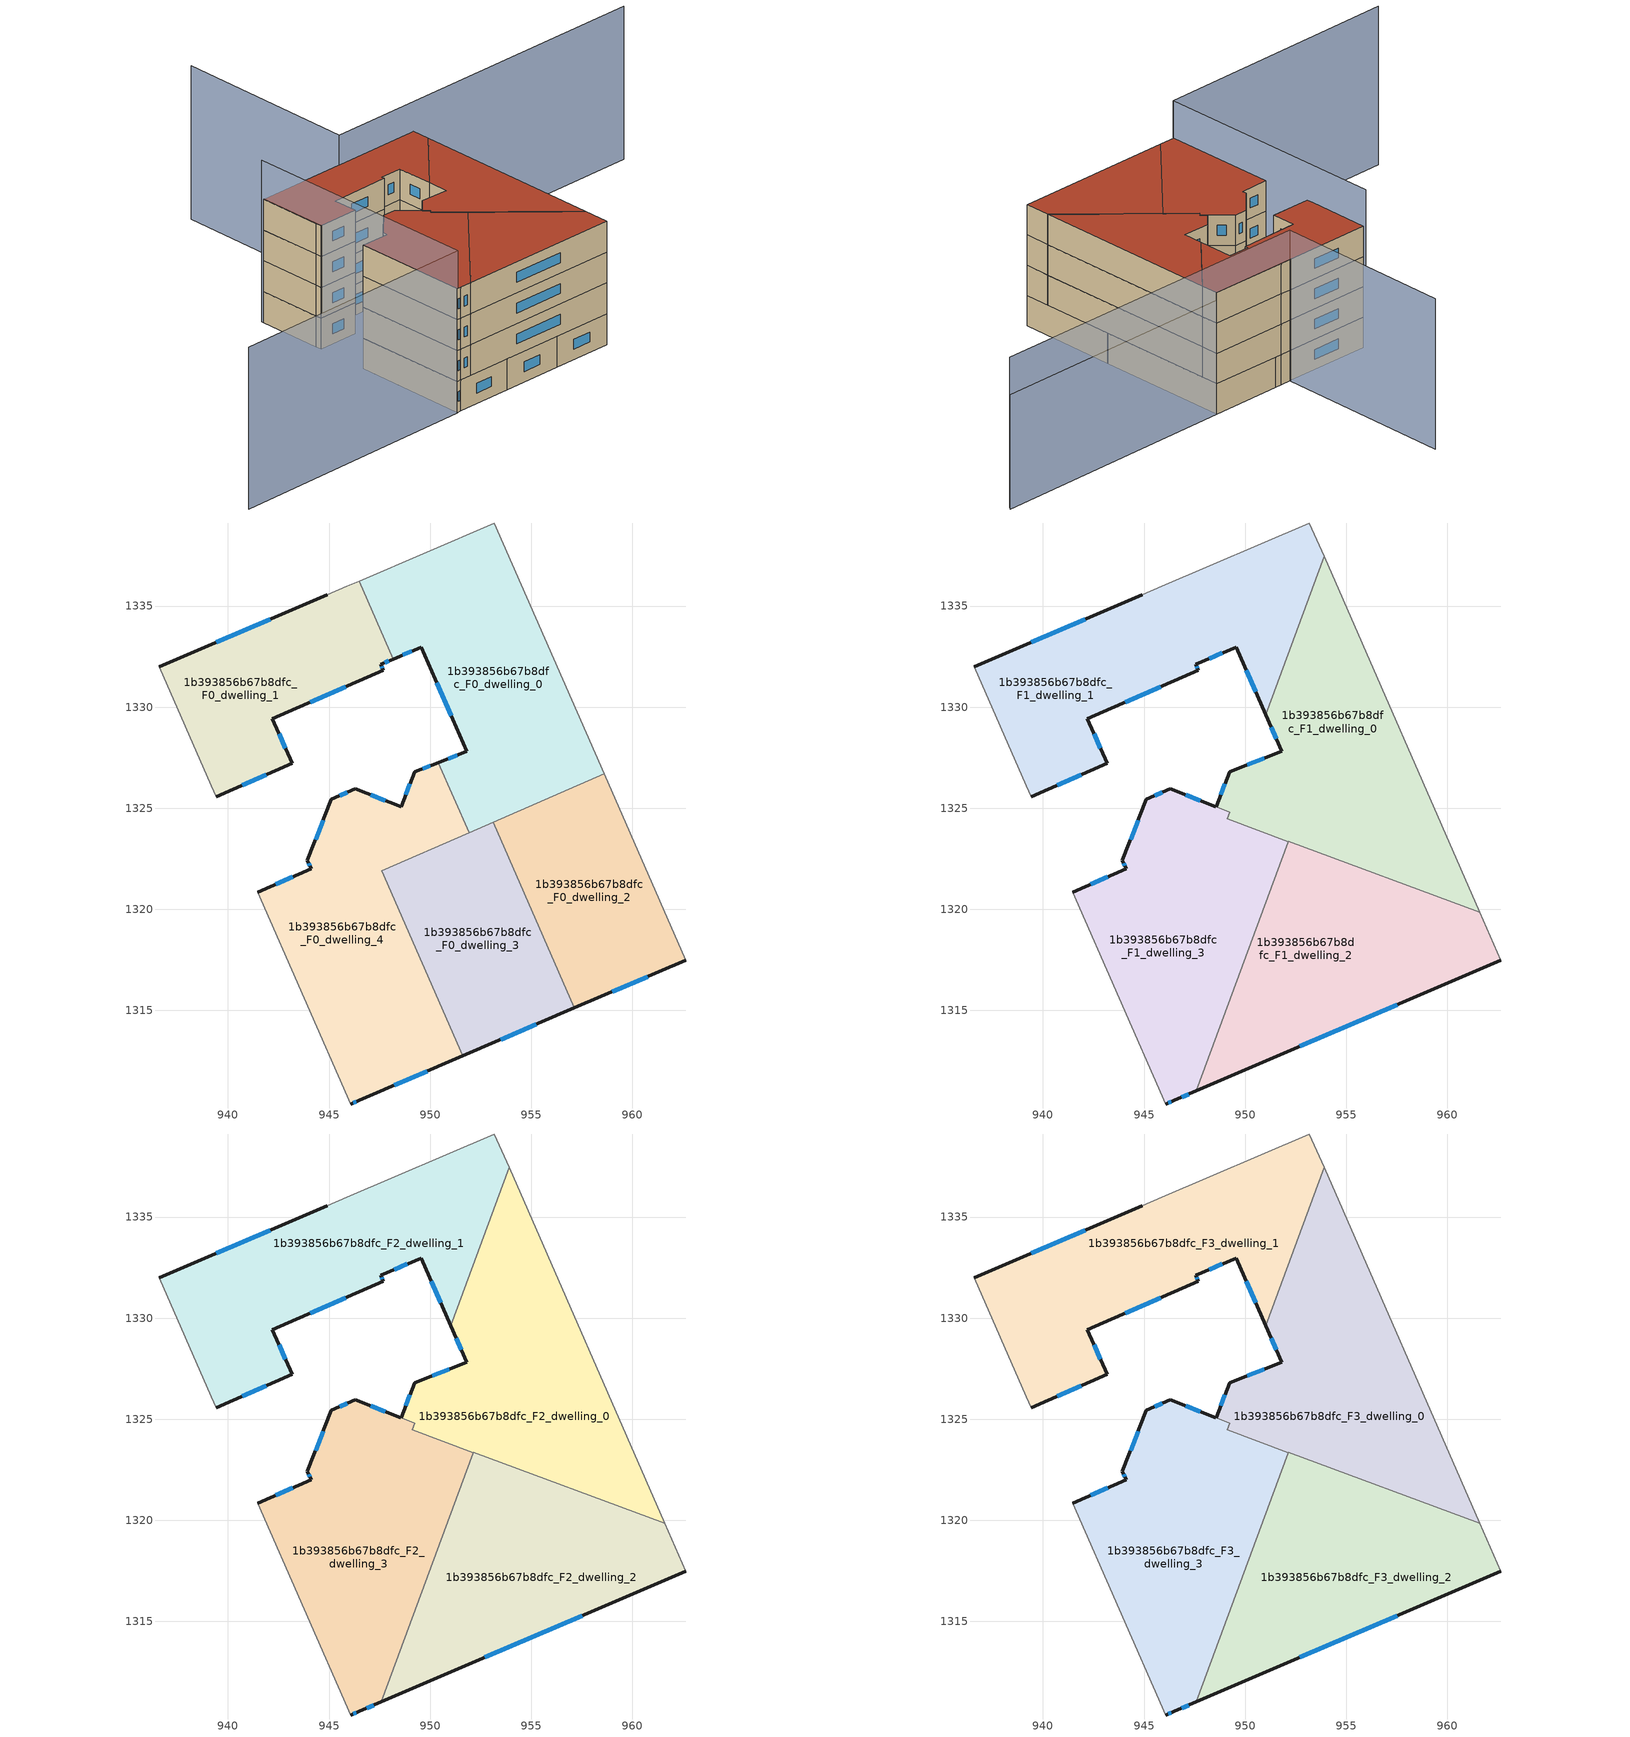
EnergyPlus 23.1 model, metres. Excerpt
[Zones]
1b393856b67b8dfc_F0_dwelling_0
 floor ground (EU_floor_Construction): 953.18,1339.11 958.6,1326.71 951.92,1323.8 950.41,1327.26 951.81,1327.81 949.55,1332.97 948.17,1332.38 946.48,1336.24 z0
 wall outside (EU_wall_Construction): 948.17,1332.38 949.55,1332.97 951.81,1327.81 950.41,1327.26 z0:3
 wall to 1b393856b67b8dfc_F0_dwelling_1 (EU_wall_Construction): 946.48,1336.24 948.17,1332.38 z0:3
 wall adiabatic (EU_wall_Construction): 958.6,1326.71 953.18,1339.11 946.48,1336.24 z0:3
 wall to 1b393856b67b8dfc_F0_dwelling_4 (EU_wall_Construction): 950.41,1327.26 951.92,1323.8 z0:3
 wall to 1b393856b67b8dfc_F0_dwelling_2 (EU_wall_Construction): 953.11,1324.32 958.6,1326.71 z0:3
 wall to 1b393856b67b8dfc_F0_dwelling_3 (EU_wall_Construction): 951.92,1323.8 953.11,1324.32 z0:3
 window (EU_Window_Construction): 951.33,1327.62 950.89,1327.45 / 950.32,1331.22 951.04,1329.57 / 948.64,1332.58 949.08,1332.77 z1.02:1.98
1b393856b67b8dfc_F0_dwelling_1
 floor ground (EU_floor_Construction): 946.48,1336.24 948.17,1332.38 947.55,1332.11 947.68,1331.83 942.2,1329.44 943.18,1327.21 939.42,1325.57 939.17,1326.12 936.6,1331.99 944.9,1335.55 945.86,1335.97 z0
 wall outside (EU_wall_Construction): 939.42,1325.57 943.18,1327.21 942.2,1329.44 947.68,1331.83 947.55,1332.11 948.17,1332.38 / 944.9,1335.55 936.6,1331.99 z0:3
 wall adiabatic (EU_wall_Construction): 936.6,1331.99 939.17,1326.12 939.42,1325.57 / 946.48,1336.24 945.86,1335.97 944.9,1335.55 z0:3
 window (EU_Window_Construction): 942.84,1327.97 942.53,1328.68 / 940.7,1326.13 941.9,1326.65 / 942.08,1334.34 939.43,1333.2 / 947.76,1332.2 947.96,1332.29 / 947.63,1331.93 947.59,1332.01 / 944.06,1330.25 945.81,1331.02 z1.02:1.98
1b393856b67b8dfc_F0_dwelling_2
 floor ground (EU_floor_Construction): 958.6,1326.71 962.63,1317.48 957.13,1315.12 953.11,1324.32 z0
 wall outside (EU_wall_Construction): 957.13,1315.12 962.63,1317.48 z0:3
 wall to 1b393856b67b8dfc_F0_dwelling_3 (EU_wall_Construction): 953.11,1324.32 957.13,1315.12 z0:3
 wall adiabatic (EU_wall_Construction): 962.63,1317.48 958.6,1326.71 z0:3
 window (EU_Window_Construction): 959,1315.93 960.76,1316.68 z1.02:1.98
1b393856b67b8dfc_F0_dwelling_3
 floor ground (EU_floor_Construction): 953.11,1324.32 957.13,1315.12 951.61,1312.75 947.61,1321.91 z0
 wall outside (EU_wall_Construction): 951.61,1312.75 957.13,1315.12 z0:3
 wall to 1b393856b67b8dfc_F0_dwelling_4 (EU_wall_Construction): 951.92,1323.8 947.61,1321.91 951.61,1312.75 z0:3
 window (EU_Window_Construction): 953.49,1313.56 955.25,1314.32 z1.02:1.98
1b393856b67b8dfc_F0_dwelling_4
 floor ground (EU_floor_Construction): 950.41,1327.26 951.92,1323.8 947.61,1321.91 951.61,1312.75 946.49,1310.56 946.06,1310.38 941.48,1320.86 944.11,1322.01 943.93,1322.42 945.12,1325.45 946.3,1325.96 948.56,1325.08 949.23,1326.8 z0
 wall outside (EU_wall_Construction): 950.41,1327.26 949.23,1326.8 948.56,1325.08 946.3,1325.96 945.12,1325.45 943.93,1322.42 944.11,1322.01 941.48,1320.86 / 946.06,1310.38 946.49,1310.56 951.61,1312.75 z0:3
 wall adiabatic (EU_wall_Construction): 941.48,1320.86 946.06,1310.38 z0:3
 window (EU_Window_Construction): 945.9,1325.78 945.52,1325.62 / 947.79,1325.38 947.07,1325.66 / 949,1326.22 948.79,1325.66 / 950.01,1327.11 949.63,1326.96 / 948.23,1311.3 949.87,1312.01 / 946.2,1310.44 946.34,1310.5 / 943.21,1321.62 942.37,1321.25 / 943.99,1322.28 944.05,1322.15 / 944.71,1324.42 944.33,1323.45 z1.02:1.98
1b393856b67b8dfc_F1_dwelling_0
 floor to 1b393856b67b8dfc_F0_dwelling_0 (EU_floor_Construction): 953.9,1337.45 958.6,1326.71 951.92,1323.8 950.41,1327.26 951.81,1327.81 951.01,1329.63 z3
 floor to 1b393856b67b8dfc_F0_dwelling_2 (EU_floor_Construction): 958.6,1326.71 961.59,1319.86 953.8,1322.74 953.11,1324.32 z3
 floor to 1b393856b67b8dfc_F0_dwelling_4 (EU_floor_Construction): 950.41,1327.26 951.92,1323.8 951.48,1323.6 949.11,1324.48 949.23,1324.82 948.56,1325.08 949.23,1326.8 z3
 floor to 1b393856b67b8dfc_F0_dwelling_3 (EU_floor_Construction): 953.11,1324.32 953.8,1322.74 951.48,1323.6 z3
 wall outside (EU_wall_Construction): 951.01,1329.63 951.81,1327.81 949.23,1326.8 948.56,1325.08 z3:6
 wall to 1b393856b67b8dfc_F1_dwelling_3 (EU_wall_Construction): 948.56,1325.08 949.23,1324.82 949.1,1324.48 / 949.11,1324.47 952.14,1323.36 z3:6
 wall to 1b393856b67b8dfc_F1_dwelling_1 (EU_wall_Construction): 953.9,1337.45 951.01,1329.63 z3:6
 wall adiabatic (EU_wall_Construction): 961.59,1319.86 953.9,1337.45 z3:6
 wall to 1b393856b67b8dfc_F1_dwelling_2 (EU_wall_Construction): 952.14,1323.36 961.59,1319.86 z3:6
 window (EU_Window_Construction): 949,1326.22 948.79,1325.66 / 950.93,1327.47 950.11,1327.14 / 951.28,1329.01 951.54,1328.43 z4.02:4.98
1b393856b67b8dfc_F1_dwelling_1
 floor to 1b393856b67b8dfc_F0_dwelling_1 (EU_floor_Construction): 946.49,1336.23 948.17,1332.38 947.55,1332.11 947.68,1331.83 942.2,1329.44 943.18,1327.21 939.42,1325.57 939.17,1326.12 936.6,1331.99 944.9,1335.55 945.86,1335.97 z3
 floor to 1b393856b67b8dfc_F0_dwelling_0 (EU_floor_Construction): 953.18,1339.11 953.9,1337.45 951.01,1329.63 949.55,1332.97 948.17,1332.38 946.49,1336.23 z3
 wall outside (EU_wall_Construction): 939.42,1325.57 943.18,1327.21 942.2,1329.44 947.68,1331.83 947.55,1332.11 949.55,1332.97 951.01,1329.63 / 944.9,1335.55 936.6,1331.99 z3:6
 wall adiabatic (EU_wall_Construction): 936.6,1331.99 939.17,1326.12 939.42,1325.57 / 953.9,1337.45 953.18,1339.11 945.86,1335.97 944.9,1335.55 z3:6
 window (EU_Window_Construction): 942.84,1327.97 942.53,1328.68 / 940.7,1326.13 941.9,1326.65 / 942.08,1334.34 939.43,1333.2 / 950.04,1331.84 950.51,1330.77 / 948.23,1332.4 948.87,1332.68 / 947.63,1331.93 947.59,1332.01 / 944.06,1330.25 945.81,1331.02 z4.02:4.98
1b393856b67b8dfc_F1_dwelling_2
 floor to 1b393856b67b8dfc_F0_dwelling_2 (EU_floor_Construction): 961.59,1319.86 962.63,1317.48 957.13,1315.12 953.8,1322.74 z3
 floor to 1b393856b67b8dfc_F0_dwelling_3 (EU_floor_Construction): 953.8,1322.74 957.13,1315.12 951.61,1312.75 949.77,1316.96 952.14,1323.36 z3
 floor to 1b393856b67b8dfc_F0_dwelling_4 (EU_floor_Construction): 949.77,1316.96 951.61,1312.75 947.58,1311.03 z3
 wall outside (EU_wall_Construction): 947.58,1311.03 962.63,1317.48 z3:6
 wall to 1b393856b67b8dfc_F1_dwelling_3 (EU_wall_Construction): 952.14,1323.36 947.58,1311.03 z3:6
 wall adiabatic (EU_wall_Construction): 962.63,1317.48 961.59,1319.86 z3:6
 window (EU_Window_Construction): 952.7,1313.22 957.51,1315.29 z4.02:4.98
1b393856b67b8dfc_F1_dwelling_3
 floor to 1b393856b67b8dfc_F0_dwelling_4 (EU_floor_Construction): 951.47,1323.6 947.61,1321.91 949.77,1316.96 947.58,1311.03 946.49,1310.56 946.06,1310.38 941.48,1320.86 944.11,1322.01 943.93,1322.42 945.12,1325.45 946.3,1325.96 949.23,1324.82 949.11,1324.47 z3
 floor to 1b393856b67b8dfc_F0_dwelling_3 (EU_floor_Construction): 952.14,1323.36 949.77,1316.96 947.61,1321.91 951.47,1323.6 z3
 wall outside (EU_wall_Construction): 946.06,1310.38 946.49,1310.56 947.58,1311.03 / 948.55,1325.08 946.3,1325.96 945.12,1325.45 943.93,1322.42 944.11,1322.01 941.48,1320.86 z3:6
 wall adiabatic (EU_wall_Construction): 941.48,1320.86 946.06,1310.38 z3:6
 window (EU_Window_Construction): 946.2,1310.44 946.34,1310.5 / 943.21,1321.62 942.37,1321.25 / 943.99,1322.28 944.05,1322.15 / 944.71,1324.42 944.33,1323.45 / 945.9,1325.78 945.52,1325.62 / 947.79,1325.38 947.07,1325.66 / 946.86,1310.72 947.21,1310.87 z4.02:4.98
1b393856b67b8dfc_F2_dwelling_0
 floor to 1b393856b67b8dfc_F1_dwelling_0 (EU_floor_Construction): 953.9,1337.45 961.59,1319.86 949.1,1324.48 949.23,1324.82 948.56,1325.08 949.23,1326.8 951.81,1327.81 951.01,1329.63 z6
 wall outside (EU_wall_Construction): 951.01,1329.63 951.81,1327.81 949.23,1326.8 948.56,1325.08 z6:9
 wall to 1b393856b67b8dfc_F2_dwelling_3 (EU_wall_Construction): 948.56,1325.08 949.23,1324.82 949.1,1324.48 / 949.11,1324.47 952.14,1323.36 z6:9
 wall to 1b393856b67b8dfc_F2_dwelling_1 (EU_wall_Construction): 953.9,1337.45 951.01,1329.63 z6:9
 wall adiabatic (EU_wall_Construction): 961.59,1319.86 953.9,1337.45 z6:9
 wall to 1b393856b67b8dfc_F2_dwelling_2 (EU_wall_Construction): 952.14,1323.36 961.59,1319.86 z6:9
 window (EU_Window_Construction): 949,1326.22 948.79,1325.66 / 950.93,1327.47 950.11,1327.14 / 951.28,1329.01 951.54,1328.43 z7.02:7.98
1b393856b67b8dfc_F2_dwelling_1
 floor to 1b393856b67b8dfc_F1_dwelling_1 (EU_floor_Construction): 953.18,1339.11 953.9,1337.45 951.01,1329.63 949.55,1332.97 947.55,1332.11 947.68,1331.83 942.2,1329.44 943.18,1327.21 939.42,1325.57 939.17,1326.12 936.6,1331.99 944.9,1335.55 945.86,1335.97 z6
 wall outside (EU_wall_Construction): 939.42,1325.57 943.18,1327.21 942.2,1329.44 947.68,1331.83 947.55,1332.11 949.55,1332.97 951.01,1329.63 / 944.9,1335.55 936.6,1331.99 z6:9
 wall adiabatic (EU_wall_Construction): 936.6,1331.99 939.17,1326.12 939.42,1325.57 / 953.9,1337.45 953.18,1339.11 945.86,1335.97 944.9,1335.55 z6:9
 window (EU_Window_Construction): 942.84,1327.97 942.53,1328.68 / 940.7,1326.13 941.9,1326.65 / 942.08,1334.34 939.43,1333.2 / 950.04,1331.84 950.51,1330.77 / 948.23,1332.4 948.87,1332.68 / 947.63,1331.93 947.59,1332.01 / 944.06,1330.25 945.81,1331.02 z7.02:7.98
1b393856b67b8dfc_F2_dwelling_2
 floor to 1b393856b67b8dfc_F1_dwelling_2 (EU_floor_Construction): 961.59,1319.86 962.63,1317.48 947.58,1311.03 952.14,1323.36 z6
 wall outside (EU_wall_Construction): 947.58,1311.03 962.63,1317.48 z6:9
 wall to 1b393856b67b8dfc_F2_dwelling_3 (EU_wall_Construction): 952.14,1323.36 947.58,1311.03 z6:9
 wall adiabatic (EU_wall_Construction): 962.63,1317.48 961.59,1319.86 z6:9
 window (EU_Window_Construction): 952.7,1313.22 957.51,1315.29 z7.02:7.98
1b393856b67b8dfc_F2_dwelling_3
 floor to 1b393856b67b8dfc_F1_dwelling_3 (EU_floor_Construction): 952.14,1323.36 947.58,1311.03 946.49,1310.56 946.06,1310.38 941.48,1320.86 944.11,1322.01 943.93,1322.42 945.12,1325.45 946.3,1325.96 949.23,1324.82 949.11,1324.47 z6
 wall outside (EU_wall_Construction): 946.06,1310.38 946.49,1310.56 947.58,1311.03 / 948.55,1325.08 946.3,1325.96 945.12,1325.45 943.93,1322.42 944.11,1322.01 941.48,1320.86 z6:9
 wall adiabatic (EU_wall_Construction): 941.48,1320.86 946.06,1310.38 z6:9
 window (EU_Window_Construction): 946.2,1310.44 946.34,1310.5 / 943.21,1321.62 942.37,1321.25 / 943.99,1322.28 944.05,1322.15 / 944.71,1324.42 944.33,1323.45 / 945.9,1325.78 945.52,1325.62 / 947.79,1325.38 947.07,1325.66 / 946.86,1310.72 947.21,1310.87 z7.02:7.98
1b393856b67b8dfc_F3_dwelling_0
 floor to 1b393856b67b8dfc_F2_dwelling_0 (EU_floor_Construction): 953.9,1337.45 961.59,1319.86 949.1,1324.48 949.23,1324.82 948.56,1325.08 949.23,1326.8 951.81,1327.81 951.01,1329.63 z9
 wall outside (EU_wall_Construction): 951.01,1329.63 951.81,1327.81 949.23,1326.8 948.56,1325.08 z9:12
 wall to 1b393856b67b8dfc_F3_dwelling_3 (EU_wall_Construction): 948.56,1325.08 949.23,1324.82 949.1,1324.48 / 949.11,1324.47 952.14,1323.36 z9:12
 wall to 1b393856b67b8dfc_F3_dwelling_1 (EU_wall_Construction): 953.9,1337.45 951.01,1329.63 z9:12
 wall adiabatic (EU_wall_Construction): 961.59,1319.86 953.9,1337.45 z9:12
 wall to 1b393856b67b8dfc_F3_dwelling_2 (EU_wall_Construction): 952.14,1323.36 961.59,1319.86 z9:12
 window (EU_Window_Construction): 949,1326.22 948.79,1325.66 / 950.93,1327.47 950.11,1327.14 / 951.28,1329.01 951.54,1328.43 z10.02:10.98
 roof outside (EU_roof_Construction): 961.59,1319.86 953.9,1337.45 951.01,1329.63 951.81,1327.81 949.23,1326.8 948.56,1325.08 949.23,1324.82 949.1,1324.48 z12
1b393856b67b8dfc_F3_dwelling_1
 floor to 1b393856b67b8dfc_F2_dwelling_1 (EU_floor_Construction): 953.18,1339.11 953.9,1337.45 951.01,1329.63 949.55,1332.97 947.55,1332.11 947.68,1331.83 942.2,1329.44 943.18,1327.21 939.42,1325.57 939.17,1326.12 936.6,1331.99 944.9,1335.55 945.86,1335.97 z9
 wall outside (EU_wall_Construction): 939.42,1325.57 943.18,1327.21 942.2,1329.44 947.68,1331.83 947.55,1332.11 949.55,1332.97 951.01,1329.63 / 944.9,1335.55 936.6,1331.99 z9:12
 wall adiabatic (EU_wall_Construction): 936.6,1331.99 939.17,1326.12 939.42,1325.57 / 953.9,1337.45 953.18,1339.11 945.86,1335.97 944.9,1335.55 z9:12
 window (EU_Window_Construction): 942.84,1327.97 942.53,1328.68 / 940.7,1326.13 941.9,1326.65 / 942.08,1334.34 939.43,1333.2 / 950.04,1331.84 950.51,1330.77 / 948.23,1332.4 948.87,1332.68 / 947.63,1331.93 947.59,1332.01 / 944.06,1330.25 945.81,1331.02 z10.02:10.98
 roof outside (EU_roof_Construction): 951.01,1329.63 953.9,1337.45 953.18,1339.11 945.86,1335.97 944.9,1335.55 936.6,1331.99 939.17,1326.12 939.42,1325.57 943.18,1327.21 942.2,1329.44 947.68,1331.83 947.55,1332.11 949.55,1332.97 z12
1b393856b67b8dfc_F3_dwelling_2
 floor to 1b393856b67b8dfc_F2_dwelling_2 (EU_floor_Construction): 961.59,1319.86 962.63,1317.48 947.58,1311.03 952.14,1323.36 z9
 wall outside (EU_wall_Construction): 947.58,1311.03 962.63,1317.48 z9:12
 wall to 1b393856b67b8dfc_F3_dwelling_3 (EU_wall_Construction): 952.14,1323.36 947.58,1311.03 z9:12
 wall adiabatic (EU_wall_Construction): 962.63,1317.48 961.59,1319.86 z9:12
 window (EU_Window_Construction): 952.7,1313.22 957.51,1315.29 z10.02:10.98
 roof outside (EU_roof_Construction): 962.63,1317.48 961.59,1319.86 952.14,1323.36 947.58,1311.03 z12
1b393856b67b8dfc_F3_dwelling_3
 floor to 1b393856b67b8dfc_F2_dwelling_3 (EU_floor_Construction): 952.14,1323.36 947.58,1311.03 946.49,1310.56 946.06,1310.38 941.48,1320.86 944.11,1322.01 943.93,1322.42 945.12,1325.45 946.3,1325.96 949.23,1324.82 949.11,1324.47 z9
 wall outside (EU_wall_Construction): 946.06,1310.38 946.49,1310.56 947.58,1311.03 / 948.55,1325.08 946.3,1325.96 945.12,1325.45 943.93,1322.42 944.11,1322.01 941.48,1320.86 z9:12
 wall adiabatic (EU_wall_Construction): 941.48,1320.86 946.06,1310.38 z9:12
 window (EU_Window_Construction): 946.2,1310.44 946.34,1310.5 / 943.21,1321.62 942.37,1321.25 / 943.99,1322.28 944.05,1322.15 / 944.71,1324.42 944.33,1323.45 / 945.9,1325.78 945.52,1325.62 / 947.79,1325.38 947.07,1325.66 / 946.86,1310.72 947.21,1310.87 z10.02:10.98
 roof outside (EU_roof_Construction): 947.58,1311.03 952.14,1323.36 949.11,1324.47 949.23,1324.82 946.3,1325.96 945.12,1325.45 943.93,1322.42 944.11,1322.01 941.48,1320.86 946.06,1310.38 946.49,1310.56 z12
shading: 936.49,1332.2 946.1,1310.35 / 946.1,1310.35 922.83,1300.11 z0:15.7; 962.63,1317.48 953.18,1339.11 / 953.18,1339.11 976.54,1349.32 z0:11.3; 976.51,1349.12 944.91,1335.52 / 944.91,1335.52 937.72,1352.23 z0:14.9
[Building]
EU S2 Campaign: North Axis=0; Terrain=City; Solar Distribution=FullExterior
[Site:Location]
Vienna: Latitude=48; Longitude=16.5; Time Zone=1; Elevation=183
[SizingPeriod:WeatherFileDays]
AnnualSizingPeriod: Begin Month=1; Begin Day of Month=1; End Month=12; End Day of Month=31; Day of Week for Start Day=Monday; Use Weather File Daylight Saving Period=No; Use Weather File Rain and Snow Indicators=No
[MATERIAL]
EU_InternalMass_Material: Roughness=MediumRough; Thickness=0.1; Conductivity=1; Density=1800; Specific Heat=900; Thermal Absorptance=0.9; Solar Absorptance=0.7; Visible Absorptance=0.7
[MATERIAL:NOMASS] Roughness=MediumRough; Thermal Absorptance=0.9; Solar Absorptance=0.7; Visible Absorptance=0.7
Name | Thermal Resistance
EU_wall_NoMass | 0.942466
EU_roof_NoMass | 0.551687
EU_floor_NoMass | 0.66527
[WINDOWMATERIAL:SIMPLEGLAZINGSYSTEM]
EU_Window_SimpleGlazing: UFactor=2.03367; Solar Heat Gain Coefficient=0.65; Visible Transmittance=0.65
[CONSTRUCTION]
EU_wall_Construction: EU_wall_NoMass
EU_roof_Construction: EU_roof_NoMass
EU_floor_Construction: EU_floor_NoMass
EU_Window_Construction: EU_Window_SimpleGlazing
EU_InternalMass_Construction: EU_InternalMass_Material
[ZONE] Type=1; Multiplier=1; Ceiling Height=autocalculate; Floor Area=autocalculate; Part of Total Floor Area=Yes
Name | Volume
1b393856b67b8dfc_F0_dwelling_0 | 270.801
1b393856b67b8dfc_F1_dwelling_0; 1b393856b67b8dfc_F2_dwelling_0; 1b393856b67b8dfc_F3_dwelling_0 | 275.373
1b393856b67b8dfc_F0_dwelling_1 | 175.963
1b393856b67b8dfc_F1_dwelling_1; 1b393856b67b8dfc_F2_dwelling_1; 1b393856b67b8dfc_F3_dwelling_1 | 278.665
1b393856b67b8dfc_F0_dwelling_2 | 180.543
1b393856b67b8dfc_F1_dwelling_2; 1b393856b67b8dfc_F2_dwelling_2; 1b393856b67b8dfc_F3_dwelling_2 | 262.628
1b393856b67b8dfc_F0_dwelling_3 | 180.548
1b393856b67b8dfc_F1_dwelling_3; 1b393856b67b8dfc_F2_dwelling_3; 1b393856b67b8dfc_F3_dwelling_3 | 266.585
1b393856b67b8dfc_F0_dwelling_4 | 275.409
[INTERNALMASS] Construction=EU_InternalMass_Construction
Name | Zone or ZoneList | Surface Area
1b393856b67b8dfc_F0_dwelling_0_EU_InternalMass | 1b393856b67b8dfc_F0_dwelling_0 | 90.2672
1b393856b67b8dfc_F0_dwelling_1_EU_InternalMass | 1b393856b67b8dfc_F0_dwelling_1 | 58.6545
1b393856b67b8dfc_F0_dwelling_2_EU_InternalMass | 1b393856b67b8dfc_F0_dwelling_2 | 60.1814
1b393856b67b8dfc_F0_dwelling_3_EU_InternalMass | 1b393856b67b8dfc_F0_dwelling_3 | 60.1827
1b393856b67b8dfc_F0_dwelling_4_EU_InternalMass | 1b393856b67b8dfc_F0_dwelling_4 | 91.8027
1b393856b67b8dfc_F1_dwelling_0_EU_InternalMass | 1b393856b67b8dfc_F1_dwelling_0 | 91.7946
1b393856b67b8dfc_F1_dwelling_1_EU_InternalMass | 1b393856b67b8dfc_F1_dwelling_1 | 92.8894
1b393856b67b8dfc_F1_dwelling_2_EU_InternalMass | 1b393856b67b8dfc_F1_dwelling_2 | 87.5426
1b393856b67b8dfc_F1_dwelling_3_EU_InternalMass | 1b393856b67b8dfc_F1_dwelling_3 | 88.8609
1b393856b67b8dfc_F2_dwelling_0_EU_InternalMass | 1b393856b67b8dfc_F2_dwelling_0 | 91.7946
1b393856b67b8dfc_F2_dwelling_1_EU_InternalMass | 1b393856b67b8dfc_F2_dwelling_1 | 92.8894
1b393856b67b8dfc_F2_dwelling_2_EU_InternalMass | 1b393856b67b8dfc_F2_dwelling_2 | 87.5426
1b393856b67b8dfc_F2_dwelling_3_EU_InternalMass | 1b393856b67b8dfc_F2_dwelling_3 | 88.8609
1b393856b67b8dfc_F3_dwelling_0_EU_InternalMass | 1b393856b67b8dfc_F3_dwelling_0 | 91.7946
1b393856b67b8dfc_F3_dwelling_1_EU_InternalMass | 1b393856b67b8dfc_F3_dwelling_1 | 92.8894
1b393856b67b8dfc_F3_dwelling_2_EU_InternalMass | 1b393856b67b8dfc_F3_dwelling_2 | 87.5426
1b393856b67b8dfc_F3_dwelling_3_EU_InternalMass | 1b393856b67b8dfc_F3_dwelling_3 | 88.8609
[OTHEREQUIPMENT] Fuel Type=Electricity; Design Level Calculation Method=Watts/Area; Power per Zone Floor Area=1; Fraction Latent=0; Fraction Radiant=0; Fraction Lost=0; Carbon Dioxide Generation Rate=0; EndUse Subcategory=EU_Step8_InternalGains
Name | Zone or ZoneList or Space or SpaceList | Schedule
EU_Step8_InternalGain_1b393856b67b8dfc_F0_dwelling_0_f000 | 1b393856b67b8dfc_F0_dwelling_0 | EU_Step8_GainSchedule_1b393856b67b8dfc_F0_dwelling_0_f000
EU_Step8_InternalGain_1b393856b67b8dfc_F0_dwelling_1_f000 | 1b393856b67b8dfc_F0_dwelling_1 | EU_Step8_GainSchedule_1b393856b67b8dfc_F0_dwelling_1_f000
EU_Step8_InternalGain_1b393856b67b8dfc_F0_dwelling_2_f000 | 1b393856b67b8dfc_F0_dwelling_2 | EU_Step8_GainSchedule_1b393856b67b8dfc_F0_dwelling_2_f000
EU_Step8_InternalGain_1b393856b67b8dfc_F0_dwelling_3_f000 | 1b393856b67b8dfc_F0_dwelling_3 | EU_Step8_GainSchedule_1b393856b67b8dfc_F0_dwelling_3_f000
EU_Step8_InternalGain_1b393856b67b8dfc_F0_dwelling_4_f000 | 1b393856b67b8dfc_F0_dwelling_4 | EU_Step8_GainSchedule_1b393856b67b8dfc_F0_dwelling_4_f000
EU_Step8_InternalGain_1b393856b67b8dfc_F1_dwelling_0_f000 | 1b393856b67b8dfc_F1_dwelling_0 | EU_Step8_GainSchedule_1b393856b67b8dfc_F1_dwelling_0_f000
EU_Step8_InternalGain_1b393856b67b8dfc_F1_dwelling_1_f000 | 1b393856b67b8dfc_F1_dwelling_1 | EU_Step8_GainSchedule_1b393856b67b8dfc_F1_dwelling_1_f000
EU_Step8_InternalGain_1b393856b67b8dfc_F1_dwelling_2_f000 | 1b393856b67b8dfc_F1_dwelling_2 | EU_Step8_GainSchedule_1b393856b67b8dfc_F1_dwelling_2_f000
EU_Step8_InternalGain_1b393856b67b8dfc_F1_dwelling_3_f000 | 1b393856b67b8dfc_F1_dwelling_3 | EU_Step8_GainSchedule_1b393856b67b8dfc_F1_dwelling_3_f000
EU_Step8_InternalGain_1b393856b67b8dfc_F2_dwelling_0_f000 | 1b393856b67b8dfc_F2_dwelling_0 | EU_Step8_GainSchedule_1b393856b67b8dfc_F2_dwelling_0_f000
EU_Step8_InternalGain_1b393856b67b8dfc_F2_dwelling_1_f000 | 1b393856b67b8dfc_F2_dwelling_1 | EU_Step8_GainSchedule_1b393856b67b8dfc_F2_dwelling_1_f000
EU_Step8_InternalGain_1b393856b67b8dfc_F2_dwelling_2_f000 | 1b393856b67b8dfc_F2_dwelling_2 | EU_Step8_GainSchedule_1b393856b67b8dfc_F2_dwelling_2_f000
EU_Step8_InternalGain_1b393856b67b8dfc_F2_dwelling_3_f000 | 1b393856b67b8dfc_F2_dwelling_3 | EU_Step8_GainSchedule_1b393856b67b8dfc_F2_dwelling_3_f000
EU_Step8_InternalGain_1b393856b67b8dfc_F3_dwelling_0_f000 | 1b393856b67b8dfc_F3_dwelling_0 | EU_Step8_GainSchedule_1b393856b67b8dfc_F3_dwelling_0_f000
EU_Step8_InternalGain_1b393856b67b8dfc_F3_dwelling_1_f000 | 1b393856b67b8dfc_F3_dwelling_1 | EU_Step8_GainSchedule_1b393856b67b8dfc_F3_dwelling_1_f000
EU_Step8_InternalGain_1b393856b67b8dfc_F3_dwelling_2_f000 | 1b393856b67b8dfc_F3_dwelling_2 | EU_Step8_GainSchedule_1b393856b67b8dfc_F3_dwelling_2_f000
EU_Step8_InternalGain_1b393856b67b8dfc_F3_dwelling_3_f000 | 1b393856b67b8dfc_F3_dwelling_3 | EU_Step8_GainSchedule_1b393856b67b8dfc_F3_dwelling_3_f000
[ZONEVENTILATION:DESIGNFLOWRATE] Schedule=EU_AlwaysOn; Design Flow Rate Calculation Method=AirChanges/Hour; Air Changes per Hour=0.530523; Ventilation Type=Natural; Fan Pressure Rise=0; Fan Total Efficiency=1; Constant Term Coefficient=1; Temperature Term Coefficient=0; Velocity Term Coefficient=0; Velocity Squared Term Coefficient=0; Minimum Indoor Temperature=-100; Maximum Indoor Temperature=100; Delta Temperature=-100; Minimum Outdoor Temperature=-100; Maximum Outdoor Temperature=100; Maximum Wind Speed=40
Name | Zone or ZoneList or Space or SpaceList
EU_ConstantAir_1b393856b67b8dfc_F0_dwelling_0 | 1b393856b67b8dfc_F0_dwelling_0
EU_ConstantAir_1b393856b67b8dfc_F0_dwelling_1 | 1b393856b67b8dfc_F0_dwelling_1
EU_ConstantAir_1b393856b67b8dfc_F0_dwelling_2 | 1b393856b67b8dfc_F0_dwelling_2
EU_ConstantAir_1b393856b67b8dfc_F0_dwelling_3 | 1b393856b67b8dfc_F0_dwelling_3
EU_ConstantAir_1b393856b67b8dfc_F0_dwelling_4 | 1b393856b67b8dfc_F0_dwelling_4
EU_ConstantAir_1b393856b67b8dfc_F1_dwelling_0 | 1b393856b67b8dfc_F1_dwelling_0
EU_ConstantAir_1b393856b67b8dfc_F1_dwelling_1 | 1b393856b67b8dfc_F1_dwelling_1
EU_ConstantAir_1b393856b67b8dfc_F1_dwelling_2 | 1b393856b67b8dfc_F1_dwelling_2
EU_ConstantAir_1b393856b67b8dfc_F1_dwelling_3 | 1b393856b67b8dfc_F1_dwelling_3
EU_ConstantAir_1b393856b67b8dfc_F2_dwelling_0 | 1b393856b67b8dfc_F2_dwelling_0
EU_ConstantAir_1b393856b67b8dfc_F2_dwelling_1 | 1b393856b67b8dfc_F2_dwelling_1
EU_ConstantAir_1b393856b67b8dfc_F2_dwelling_2 | 1b393856b67b8dfc_F2_dwelling_2
EU_ConstantAir_1b393856b67b8dfc_F2_dwelling_3 | 1b393856b67b8dfc_F2_dwelling_3
EU_ConstantAir_1b393856b67b8dfc_F3_dwelling_0 | 1b393856b67b8dfc_F3_dwelling_0
EU_ConstantAir_1b393856b67b8dfc_F3_dwelling_1 | 1b393856b67b8dfc_F3_dwelling_1
EU_ConstantAir_1b393856b67b8dfc_F3_dwelling_2 | 1b393856b67b8dfc_F3_dwelling_2
EU_ConstantAir_1b393856b67b8dfc_F3_dwelling_3 | 1b393856b67b8dfc_F3_dwelling_3
[HVACTEMPLATE:THERMOSTAT] Constant Heating Setpoint=20; Constant Cooling Setpoint=50
EU_HeatOnly_1b393856b67b8dfc_F0_dwelling_0; EU_HeatOnly_1b393856b67b8dfc_F0_dwelling_1; EU_HeatOnly_1b393856b67b8dfc_F0_dwelling_2; EU_HeatOnly_1b393856b67b8dfc_F0_dwelling_3; EU_HeatOnly_1b393856b67b8dfc_F0_dwelling_4; EU_HeatOnly_1b393856b67b8dfc_F1_dwelling_0; EU_HeatOnly_1b393856b67b8dfc_F1_dwelling_1; EU_HeatOnly_1b393856b67b8dfc_F1_dwelling_2; EU_HeatOnly_1b393856b67b8dfc_F1_dwelling_3; EU_HeatOnly_1b393856b67b8dfc_F2_dwelling_0; EU_HeatOnly_1b393856b67b8dfc_F2_dwelling_1; EU_HeatOnly_1b393856b67b8dfc_F2_dwelling_2; EU_HeatOnly_1b393856b67b8dfc_F2_dwelling_3; EU_HeatOnly_1b393856b67b8dfc_F3_dwelling_0; EU_HeatOnly_1b393856b67b8dfc_F3_dwelling_1; EU_HeatOnly_1b393856b67b8dfc_F3_dwelling_2; EU_HeatOnly_1b393856b67b8dfc_F3_dwelling_3
[HVACTEMPLATE:ZONE:IDEALLOADSAIRSYSTEM] System Availability Schedule=EU_AlwaysOn; Maximum Heating Supply Air Temperature=50; Minimum Cooling Supply Air Temperature=13; Maximum Heating Supply Air Humidity Ratio=0.0156; Minimum Cooling Supply Air Humidity Ratio=0.0077; Heating Limit=NoLimit; Cooling Limit=NoLimit; Heating Availability Schedule=EU_AlwaysOn; Cooling Availability Schedule=EU_CoolingOff; Dehumidification Control Type=ConstantSensibleHeatRatio; Cooling Sensible Heat Ratio=0.7; Dehumidification Setpoint=60; Humidification Control Type=None; Humidification Setpoint=30; Outdoor Air Method=None; Outdoor Air Flow Rate per Person=0.00944; Outdoor Air Flow Rate per Zone Floor Area=0; Outdoor Air Flow Rate per Zone=0; Demand Controlled Ventilation Type=None; Outdoor Air Economizer Type=NoEconomizer; Heat Recovery Type=None; Sensible Heat Recovery Effectiveness=0.7; Latent Heat Recovery Effectiveness=0.65
Name | Template Thermostat
1b393856b67b8dfc_F0_dwelling_0 | EU_HeatOnly_1b393856b67b8dfc_F0_dwelling_0
1b393856b67b8dfc_F0_dwelling_1 | EU_HeatOnly_1b393856b67b8dfc_F0_dwelling_1
1b393856b67b8dfc_F0_dwelling_2 | EU_HeatOnly_1b393856b67b8dfc_F0_dwelling_2
1b393856b67b8dfc_F0_dwelling_3 | EU_HeatOnly_1b393856b67b8dfc_F0_dwelling_3
1b393856b67b8dfc_F0_dwelling_4 | EU_HeatOnly_1b393856b67b8dfc_F0_dwelling_4
1b393856b67b8dfc_F1_dwelling_0 | EU_HeatOnly_1b393856b67b8dfc_F1_dwelling_0
1b393856b67b8dfc_F1_dwelling_1 | EU_HeatOnly_1b393856b67b8dfc_F1_dwelling_1
1b393856b67b8dfc_F1_dwelling_2 | EU_HeatOnly_1b393856b67b8dfc_F1_dwelling_2
1b393856b67b8dfc_F1_dwelling_3 | EU_HeatOnly_1b393856b67b8dfc_F1_dwelling_3
1b393856b67b8dfc_F2_dwelling_0 | EU_HeatOnly_1b393856b67b8dfc_F2_dwelling_0
1b393856b67b8dfc_F2_dwelling_1 | EU_HeatOnly_1b393856b67b8dfc_F2_dwelling_1
1b393856b67b8dfc_F2_dwelling_2 | EU_HeatOnly_1b393856b67b8dfc_F2_dwelling_2
1b393856b67b8dfc_F2_dwelling_3 | EU_HeatOnly_1b393856b67b8dfc_F2_dwelling_3
1b393856b67b8dfc_F3_dwelling_0 | EU_HeatOnly_1b393856b67b8dfc_F3_dwelling_0
1b393856b67b8dfc_F3_dwelling_1 | EU_HeatOnly_1b393856b67b8dfc_F3_dwelling_1
1b393856b67b8dfc_F3_dwelling_2 | EU_HeatOnly_1b393856b67b8dfc_F3_dwelling_2
1b393856b67b8dfc_F3_dwelling_3 | EU_HeatOnly_1b393856b67b8dfc_F3_dwelling_3
[SIZING:ZONE] Zone Cooling Design Supply Air Temperature Input Method=SupplyAirTemperature; Zone Cooling Design Supply Air Temperature=13; Zone Heating Design Supply Air Temperature Input Method=SupplyAirTemperature; Zone Heating Design Supply Air Temperature=50; Zone Cooling Design Supply Air Humidity Ratio=0.008; Zone Heating Design Supply Air Humidity Ratio=0.008; Cooling Design Air Flow Method=DesignDay; Cooling Design Air Flow Rate=0; Cooling Minimum Air Flow per Zone Floor Area=0.000762; Cooling Minimum Air Flow=0; Cooling Minimum Air Flow Fraction=0.2; Heating Design Air Flow Method=DesignDay; Heating Design Air Flow Rate=0; Heating Maximum Air Flow per Zone Floor Area=0.002032; Heating Maximum Air Flow=0.141576; Heating Maximum Air Flow Fraction=0.3; Account for Dedicated Outdoor Air System=No; Dedicated Outdoor Air System Control Strategy=NeutralSupplyAir; Dedicated Outdoor Air Low Setpoint Temperature for Design=autosize; Dedicated Outdoor Air High Setpoint Temperature for Design=autosize; Zone Load Sizing Method=Sensible Load Only No Latent Load; Zone Latent Cooling Design Supply Air Humidity Ratio Input Method=HumidityRatioDifference; Zone Cooling Design Supply Air Humidity Ratio Difference=0.005; Zone Latent Heating Design Supply Air Humidity Ratio Input Method=HumidityRatioDifference; Zone Humidification Design Supply Air Humidity Ratio Difference=0.005
1b393856b67b8dfc_F0_dwelling_0; 1b393856b67b8dfc_F0_dwelling_1; 1b393856b67b8dfc_F0_dwelling_2; 1b393856b67b8dfc_F0_dwelling_3; 1b393856b67b8dfc_F0_dwelling_4; 1b393856b67b8dfc_F1_dwelling_0; 1b393856b67b8dfc_F1_dwelling_1; 1b393856b67b8dfc_F1_dwelling_2; 1b393856b67b8dfc_F1_dwelling_3; 1b393856b67b8dfc_F2_dwelling_0; 1b393856b67b8dfc_F2_dwelling_1; 1b393856b67b8dfc_F2_dwelling_2; 1b393856b67b8dfc_F2_dwelling_3; 1b393856b67b8dfc_F3_dwelling_0; 1b393856b67b8dfc_F3_dwelling_1; 1b393856b67b8dfc_F3_dwelling_2; 1b393856b67b8dfc_F3_dwelling_3
[SCHEDULE:CONSTANT]
Name | Hourly Value
EU_AlwaysOn | 1
EU_CoolingOff | 0
[SCHEDULE:FILE] Column Number=1; Rows to Skip at Top=0; Number of Hours of Data=8760; Column Separator=Comma; Interpolate to Timestep=No; Minutes per Item=60; Adjust Schedule for Daylight Savings=Yes
Name | File
EU_Step8_GainSchedule_1b393856b67b8dfc_F0_dwelling_0_f000 | ../../schedules/1b393856b67b8dfc/1b393856b67b8dfc_F0_dwelling_0_f000_gain.csv
EU_Step8_GainSchedule_1b393856b67b8dfc_F0_dwelling_1_f000 | ../../schedules/1b393856b67b8dfc/1b393856b67b8dfc_F0_dwelling_1_f000_gain.csv
EU_Step8_GainSchedule_1b393856b67b8dfc_F0_dwelling_2_f000 | ../../schedules/1b393856b67b8dfc/1b393856b67b8dfc_F0_dwelling_2_f000_gain.csv
EU_Step8_GainSchedule_1b393856b67b8dfc_F0_dwelling_3_f000 | ../../schedules/1b393856b67b8dfc/1b393856b67b8dfc_F0_dwelling_3_f000_gain.csv
EU_Step8_GainSchedule_1b393856b67b8dfc_F0_dwelling_4_f000 | ../../schedules/1b393856b67b8dfc/1b393856b67b8dfc_F0_dwelling_4_f000_gain.csv
EU_Step8_GainSchedule_1b393856b67b8dfc_F1_dwelling_0_f000 | ../../schedules/1b393856b67b8dfc/1b393856b67b8dfc_F1_dwelling_0_f000_gain.csv
EU_Step8_GainSchedule_1b393856b67b8dfc_F1_dwelling_1_f000 | ../../schedules/1b393856b67b8dfc/1b393856b67b8dfc_F1_dwelling_1_f000_gain.csv
EU_Step8_GainSchedule_1b393856b67b8dfc_F1_dwelling_2_f000 | ../../schedules/1b393856b67b8dfc/1b393856b67b8dfc_F1_dwelling_2_f000_gain.csv
EU_Step8_GainSchedule_1b393856b67b8dfc_F1_dwelling_3_f000 | ../../schedules/1b393856b67b8dfc/1b393856b67b8dfc_F1_dwelling_3_f000_gain.csv
EU_Step8_GainSchedule_1b393856b67b8dfc_F2_dwelling_0_f000 | ../../schedules/1b393856b67b8dfc/1b393856b67b8dfc_F2_dwelling_0_f000_gain.csv
EU_Step8_GainSchedule_1b393856b67b8dfc_F2_dwelling_1_f000 | ../../schedules/1b393856b67b8dfc/1b393856b67b8dfc_F2_dwelling_1_f000_gain.csv
EU_Step8_GainSchedule_1b393856b67b8dfc_F2_dwelling_2_f000 | ../../schedules/1b393856b67b8dfc/1b393856b67b8dfc_F2_dwelling_2_f000_gain.csv
EU_Step8_GainSchedule_1b393856b67b8dfc_F2_dwelling_3_f000 | ../../schedules/1b393856b67b8dfc/1b393856b67b8dfc_F2_dwelling_3_f000_gain.csv
EU_Step8_GainSchedule_1b393856b67b8dfc_F3_dwelling_0_f000 | ../../schedules/1b393856b67b8dfc/1b393856b67b8dfc_F3_dwelling_0_f000_gain.csv
EU_Step8_GainSchedule_1b393856b67b8dfc_F3_dwelling_1_f000 | ../../schedules/1b393856b67b8dfc/1b393856b67b8dfc_F3_dwelling_1_f000_gain.csv
EU_Step8_GainSchedule_1b393856b67b8dfc_F3_dwelling_2_f000 | ../../schedules/1b393856b67b8dfc/1b393856b67b8dfc_F3_dwelling_2_f000_gain.csv
EU_Step8_GainSchedule_1b393856b67b8dfc_F3_dwelling_3_f000 | ../../schedules/1b393856b67b8dfc/1b393856b67b8dfc_F3_dwelling_3_f000_gain.csv
